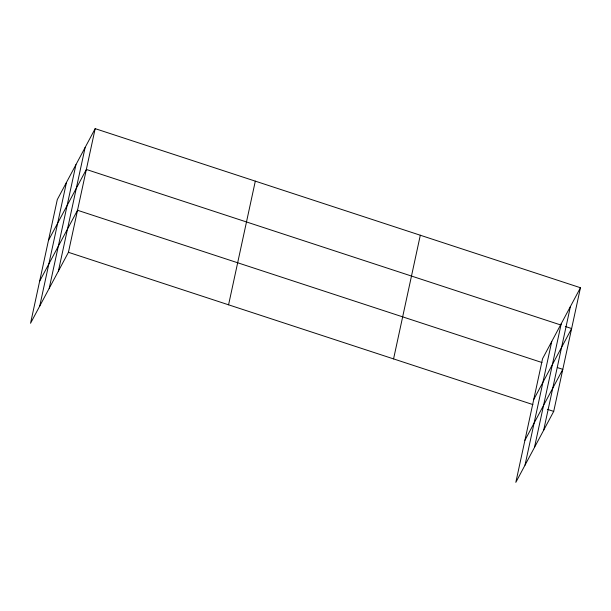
<?xml version="1.0" encoding="UTF-8"?>
<svg xmlns="http://www.w3.org/2000/svg" width="611" height="611" viewBox="0 0 611 611"><rect width="100%" height="100%" fill="white"/><g stroke="black" fill="none" stroke-linecap="round" stroke-linejoin="round"><path stroke-width="0.92" d="M39.738 306.058L66.477 182.391M49.201 288.331L75.947 164.665M58.389 271.124L85.135 147.457M95.171 128.646L57.289 199.598L30.55 323.265L68.432 252.312L95.171 128.646L580.45 287.735L553.711 411.402L515.829 482.354L542.568 358.688L580.45 287.735M228.575 304.813L255.314 181.146M393.568 358.901L420.307 235.235M525.009 465.147L551.756 341.48M534.48 447.412L561.219 323.754M543.668 430.213L570.407 306.546M48.468 240.406L86.35 169.461L560.768 324.983M39.639 281.22L77.528 210.268L541.995 362.529M533.739 399.495L571.629 328.542L565.29 326.473M524.918 440.302L562.8 369.357L557.369 367.578M68.432 252.312L532.899 404.581M547.38 409.324L553.711 411.402"/></g></svg>
